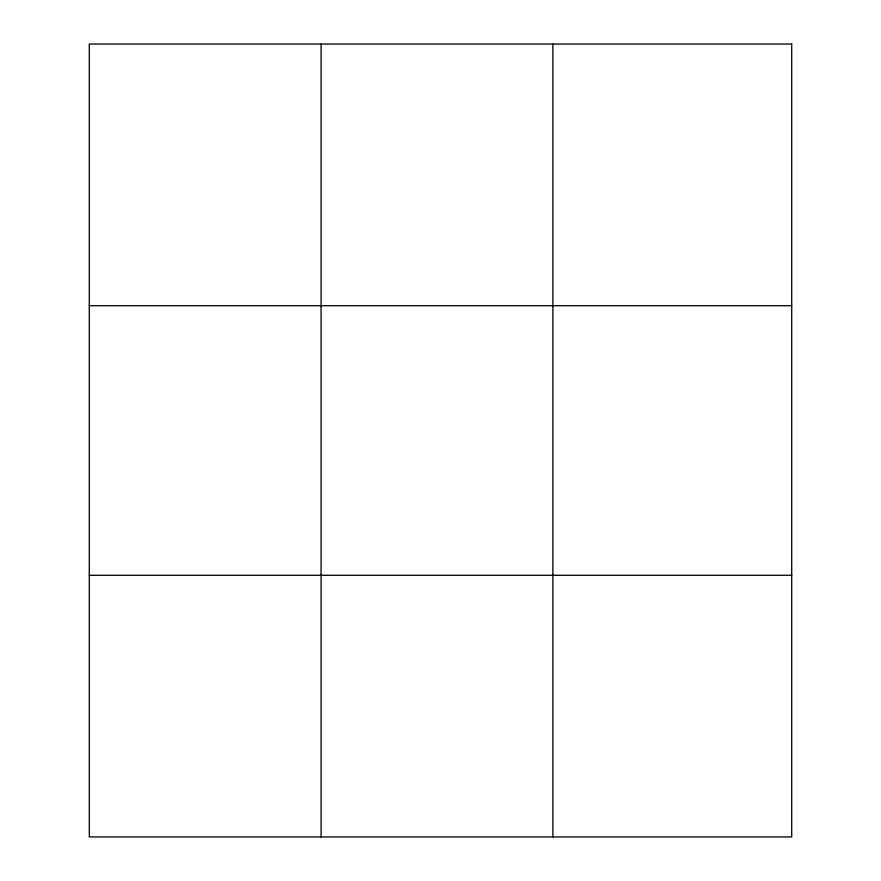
<?xml version="1.0" encoding="UTF-8"?>
<svg xmlns="http://www.w3.org/2000/svg" width="881" height="881" viewBox="0 0 881 881"><rect width="100%" height="100%" fill="white"/><g stroke="black" fill="none" stroke-linecap="round" stroke-linejoin="round"><path stroke-width="1.32" d="M89.289 305.707L791.711 305.707M89.289 575.293L791.711 575.293M552.883 44.05L552.883 836.95M321.091 44.05L321.091 836.95M791.711 44.05L89.289 44.05L89.289 836.95L791.711 836.95L791.711 44.05"/></g></svg>
